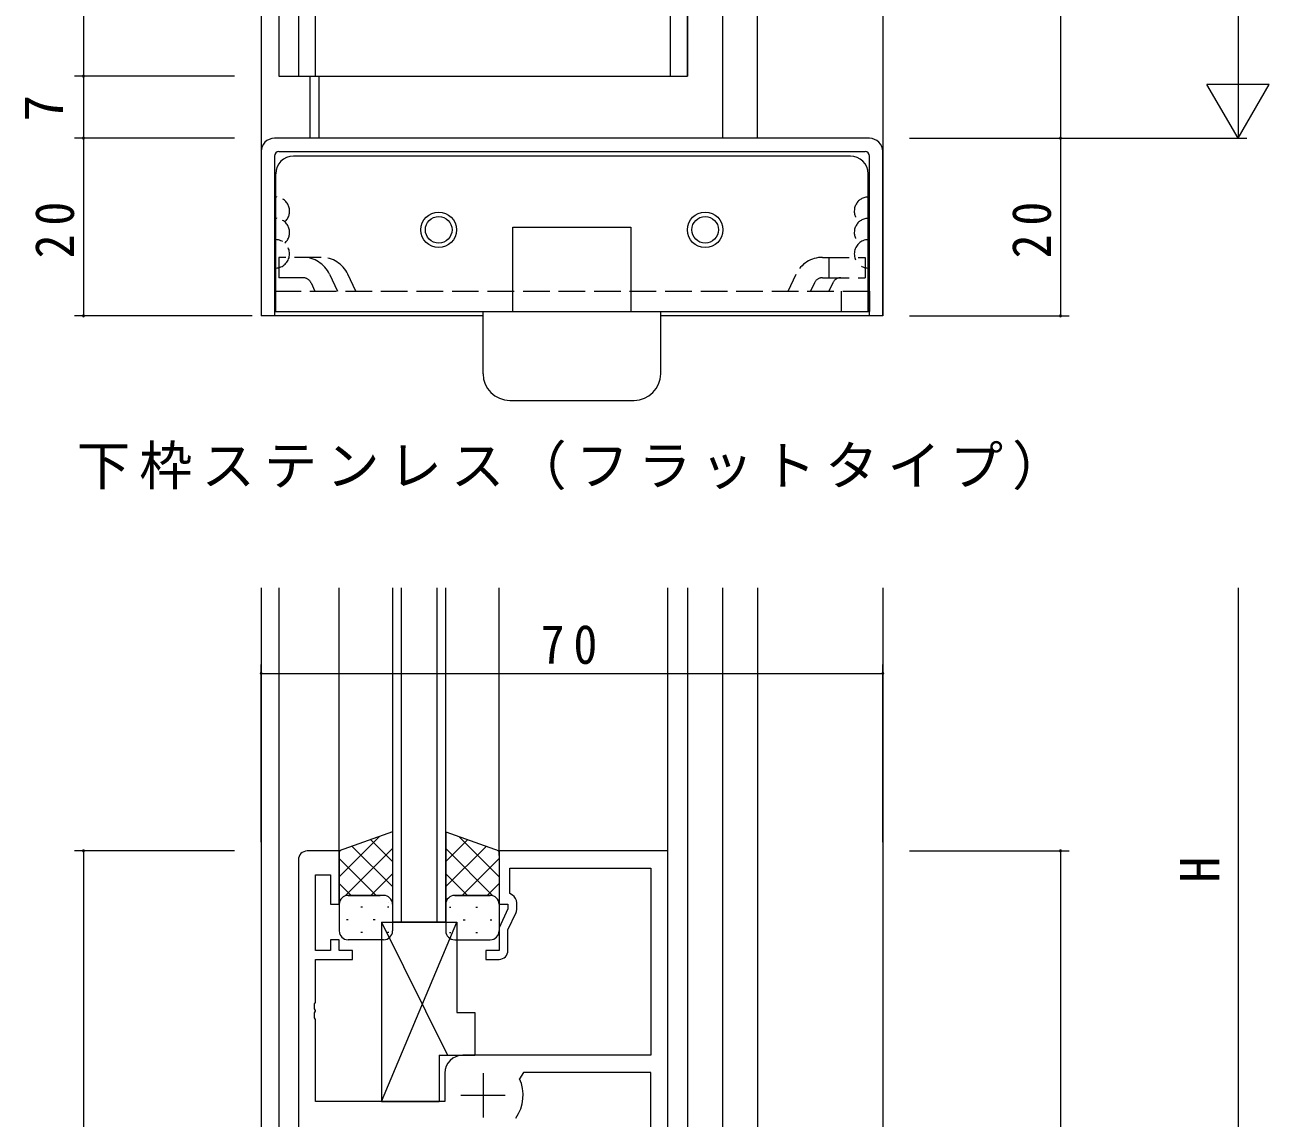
# Model space of a CAD drawing. Units: millimetres on the paper. Extents: x -397 to 397, y -282 to 282.
# Drawn here: x -235.5 to -95.4, y -122.8 to 0.2 of the extents above; entities that cross this region are included whole.
import ezdxf
from ezdxf.enums import TextEntityAlignment as Align

# ---------------------------------------------------------------- set-up
doc = ezdxf.new("R2010")
doc.units = ezdxf.units.MM
doc.linetypes.add('USER4', pattern=[4, 3, -1])
doc.layers.add('0-2_USER1', color=7, linetype='Continuous')
for name, color, linetype, lineweight in [('0-3_YKK_D', 6, 'Continuous', 18), ('0-4_YKK_11', 7, 'Continuous', 18), ('0-5_YKK_12', 2, 'Continuous', 18), ('0-6_YKK_13', 4, 'Continuous', 18)]:
    doc.layers.add(name, color=color, linetype=linetype, lineweight=lineweight)
doc.styles.add('ＭＳ ゴシック', font='')
doc.styles.get('ＭＳ ゴシック').set_extended_font_data('MS Gothic')

msp = doc.modelspace()

# ---------------------------------------------------------------- linework, layer by layer
at = {"layer": '0-3_YKK_D'}
for p, q in [((-98.908, 149.472), (-98.908, -12.528)), ((-228.908, 99.472), (-228.908, -5.528)), ((-118.908, 99.472), (-118.908, -12.528)), ((-211.908, -5.528), (-229.908, -5.528)), ((-211.908, -5.528), (-229.908, -5.528)), ((-228.908, -5.528), (-228.908, -12.528)), ((-95.408, -6.466), (-102.408, -6.466)), ((-98.908, -12.528), (-102.408, -6.466)), ((-98.908, -12.528), (-95.408, -6.466)), ((-211.908, -12.528), (-229.908, -12.528)), ((-211.908, -12.528), (-229.908, -12.528)), ((-228.908, -12.528), (-228.908, -32.528)), ((-135.908, -12.528), (-97.908, -12.528)), ((-135.908, -12.528), (-117.908, -12.528)), ((-118.908, -12.528), (-118.908, -32.528)), ((-209.908, -32.528), (-229.908, -32.528)), ((-135.908, -32.528), (-117.908, -32.528)), ((-98.908, -63.117), (-98.908, -175.76)), ((-208.908, -91.76), (-208.908, -71.76)), ((-208.908, -72.76), (-138.908, -72.76)), ((-138.908, -91.76), (-138.908, -71.76)), ((-211.908, -92.76), (-229.908, -92.76)), ((-228.908, -92.76), (-228.908, -197.76)), ((-135.908, -92.76), (-117.908, -92.76)), ((-118.908, -92.76), (-118.908, -175.76))]:
    msp.add_line(p, q, dxfattribs=at)
for centre, start, end in [((-228.908, -5.528), 90, 270), ((-228.908, -5.528), 90, 270), ((-228.908, -5.528), 270, 90), ((-228.908, -5.528), 270, 90), ((-228.908, -12.528), 90, 270), ((-228.908, -12.528), 90, 270), ((-228.908, -12.528), 270, 90), ((-228.908, -12.528), 270, 90), ((-118.908, -12.528), 90, 270), ((-118.908, -12.528), 270, 90), ((-228.908, -32.528), 90, 270), ((-228.908, -32.528), 270, 90), ((-118.908, -32.528), 90, 270), ((-118.908, -32.528), 270, 90), ((-208.908, -72.76), 0, 180), ((-208.908, -72.76), 180, 0), ((-138.908, -72.76), 0, 180), ((-138.908, -72.76), 180, 0), ((-228.908, -92.76), 90, 270), ((-228.908, -92.76), 270, 90), ((-118.908, -92.76), 90, 270), ((-118.908, -92.76), 270, 90)]:
    msp.add_arc(centre, 0.106, start, end, dxfattribs=at)
at = {"layer": '0-4_YKK_11'}
for p, q in [((-204.708, 98.472), (-204.708, -5.528)), ((-160.908, -5.528), (-160.908, 7.472)), ((-202.778, -5.528), (-202.778, 5.472)), ((-162.838, 5.472), (-162.838, -5.528)), ((-204.708, -5.528), (-202.778, -5.528)), ((-162.838, -5.528), (-160.908, -5.528)), ((-204.708, -93.76), (-204.708, -197.76)), ((-200.108, -92.76), (-203.708, -92.76)), ((-200.108, -98.76), (-200.108, -92.76)), ((-182.108, -92.76), (-182.108, -98.76)), ((-163.108, -92.76), (-182.108, -92.76)), ((-163.108, -184.76), (-163.108, -92.76)), ((-180.908, -94.69), (-165.038, -94.69)), ((-180.908, -97.56), (-180.908, -94.69)), ((-165.038, -94.69), (-165.038, -115.76)), ((-202.778, -95.46), (-201.108, -95.46)), ((-202.778, -103.96), (-202.778, -95.46)), ((-201.108, -95.46), (-201.108, -98.76)), ((-180.608, -97.734), (-180.908, -97.56)), ((-201.108, -98.76), (-200.108, -98.76)), ((-182.108, -98.76), (-181.108, -98.76)), ((-181.108, -99.26), (-182.108, -101.405)), ((-181.108, -98.76), (-181.108, -99.26)), ((-180.108, -99.26), (-180.108, -98.6)), ((-181.108, -101.627), (-180.202, -99.683)), ((-182.108, -101.405), (-182.108, -103.96)), ((-181.108, -103.96), (-181.108, -101.627)), ((-201.108, -102.76), (-201.108, -103.96)), ((-200.108, -102.76), (-201.108, -102.76)), ((-200.108, -103.96), (-200.108, -102.76)), ((-201.108, -103.96), (-202.778, -103.96)), ((-202.778, -104.96), (-198.608, -104.96)), ((-202.778, -109.802), (-202.778, -104.96)), ((-198.608, -103.96), (-200.108, -103.96)), ((-198.608, -104.96), (-198.608, -103.96)), ((-183.608, -103.96), (-183.608, -104.96)), ((-182.108, -103.96), (-183.608, -103.96)), ((-183.608, -104.96), (-182.108, -104.96)), ((-202.898, -109.985), (-202.778, -109.802)), ((-202.898, -110.535), (-202.898, -109.985)), ((-202.778, -110.719), (-202.898, -110.535)), ((-202.898, -110.985), (-202.778, -110.802)), ((-202.898, -111.535), (-202.898, -110.985)), ((-202.778, -111.719), (-202.898, -111.535)), ((-202.778, -110.802), (-202.778, -110.719)), ((-202.778, -120.96), (-202.778, -111.719)), ((-165.038, -115.76), (-186.208, -115.76)), ((-188.208, -117.76), (-188.208, -120.96)), ((-183.908, -117.76), (-183.908, -122.76)), ((-179.357, -117.69), (-179.812, -118.397)), ((-165.038, -117.69), (-179.357, -117.69)), ((-165.038, -184.83), (-165.038, -117.69)), ((-186.408, -120.26), (-181.408, -120.26)), ((-188.208, -120.96), (-202.778, -120.96))]:
    msp.add_line(p, q, dxfattribs=at)
for centre, radius, start, end in [((-203.708, -93.76), 1, 90.00001, 179.99999), ((-181.108, -98.6), 1, 359.99997, 60), ((-181.108, -99.26), 1, 335.00003, 0.00001), ((-182.108, -103.96), 1, 270.00001, 359.99999), ((-186.208, -117.76), 2, 90.00001, 179.99999), ((-183.908, -120.26), 4.5, 325.15008, 24.45637)]:
    msp.add_arc(centre, radius, start, end, dxfattribs=at)
at = {"layer": '0-5_YKK_12'}
for p, q in [((-208.908, 149.472), (-208.908, -32.528)), ((-160.908, 149.472), (-160.908, -5.528)), ((-153.008, -12.528), (-153.008, 149.472)), ((-138.908, 149.472), (-138.908, -32.528)), ((-203.408, -5.528), (-203.408, -12.528)), ((-202.408, -5.528), (-202.408, -12.528)), ((-202.408, -12.528), (-203.408, -12.528)), ((-183.908, -32.528), (-208.908, -32.528)), ((-138.908, -32.528), (-163.908, -32.528)), ((-208.908, -63.117), (-208.908, -230.76)), ((-206.908, -63.117), (-206.908, -197.76)), ((-200.108, -93.26), (-200.108, -63.117)), ((-194.108, -63.117), (-194.108, -100.76)), ((-193.108, -100.76), (-193.108, -63.117)), ((-189.108, -63.117), (-189.108, -100.76)), ((-188.108, -100.76), (-188.108, -63.117)), ((-182.108, -93.26), (-182.108, -63.117)), ((-163.108, -93.06), (-163.108, -63.117)), ((-160.908, -63.117), (-160.908, -197.76)), ((-156.908, -187.76), (-156.908, -63.117)), ((-153.008, -63.117), (-153.008, -178.071)), ((-138.908, -63.117), (-138.908, -230.76)), ((-188.108, -100.76), (-194.108, -100.76))]:
    msp.add_line(p, q, dxfattribs=at)
for points in [[(-206.908, 149.472), (-206.908, -5.528), (-160.908, -5.528)], [(-153.008, -12.528), (-156.908, -12.528), (-156.908, 149.472)]]:
    msp.add_lwpolyline(points, dxfattribs=at)
at = {"layer": '0-6_YKK_13'}
for p, q in [((-140.408, -12.528), (-207.408, -12.528)), ((-208.908, -14.028), (-208.908, -32.528)), ((-207.408, -14.528), (-207.408, -32.528)), ((-206.908, -14.028), (-140.908, -14.028)), ((-142.558, -14.528), (-205.258, -14.528)), ((-140.408, -32.528), (-140.408, -14.528)), ((-138.908, -32.528), (-138.908, -14.028)), ((-207.258, -32.028), (-207.258, -16.528)), ((-140.558, -32.028), (-140.558, -16.528)), ((-180.558, -22.528), (-167.258, -22.528)), ((-180.558, -32.028), (-180.558, -22.528)), ((-167.258, -22.528), (-167.258, -32.028)), ((-207.408, -32.028), (-140.408, -32.028)), ((-207.258, -32.028), (-180.558, -32.028)), ((-183.908, -39.028), (-183.908, -32.028)), ((-167.258, -32.028), (-140.558, -32.028)), ((-163.908, -39.028), (-163.908, -32.028)), ((-207.408, -32.528), (-208.908, -32.528)), ((-138.908, -32.528), (-140.408, -32.528)), ((-180.908, -42.028), (-166.908, -42.028)), ((-194.108, -90.617), (-200.108, -92.76)), ((-194.108, -90.617), (-194.108, -98.76)), ((-188.108, -90.617), (-188.108, -98.76)), ((-188.108, -90.617), (-182.108, -92.76)), ((-200.108, -95.669), (-195.584, -91.144)), ((-194.108, -96.775), (-198.645, -92.238)), ((-194.108, -93.946), (-196.561, -91.493)), ((-188.108, -93.946), (-185.655, -91.493)), ((-188.108, -96.775), (-183.571, -92.238)), ((-182.108, -95.669), (-186.633, -91.144)), ((-200.108, -92.841), (-199.983, -92.716)), ((-200.108, -92.76), (-200.108, -98.76)), ((-195.951, -97.76), (-200.108, -93.603)), ((-199.421, -97.811), (-194.108, -92.497)), ((-182.795, -97.811), (-188.108, -92.497)), ((-186.265, -97.76), (-182.108, -93.603)), ((-182.108, -92.841), (-182.233, -92.716)), ((-182.108, -92.76), (-182.108, -98.76)), ((-198.779, -97.76), (-200.108, -96.432)), ((-196.543, -97.76), (-194.108, -95.326)), ((-185.674, -97.76), (-188.108, -95.326)), ((-183.437, -97.76), (-182.108, -96.432)), ((-195.108, -97.76), (-199.108, -97.76)), ((-199.108, -97.76), (-195.508, -97.76)), ((-187.108, -97.76), (-183.108, -97.76)), ((-183.108, -97.76), (-187.108, -97.76)), ((-200.108, -98.497), (-200.058, -98.447)), ((-200.108, -98.76), (-200.108, -101.76)), ((-197.49, -99.095), (-197.69, -99.095)), ((-194.508, -99.095), (-194.66, -99.095)), ((-194.526, -98.572), (-194.508, -98.554)), ((-194.108, -98.76), (-194.108, -101.76)), ((-188.108, -98.76), (-188.108, -101.76)), ((-187.69, -98.572), (-187.708, -98.554)), ((-187.708, -99.095), (-187.557, -99.095)), ((-184.727, -99.095), (-184.527, -99.095)), ((-182.108, -98.497), (-182.158, -98.447)), ((-182.108, -98.76), (-182.108, -101.76)), ((-199.105, -100.51), (-199.305, -100.51)), ((-196.075, -100.51), (-196.275, -100.51)), ((-195.358, -100.76), (-187.932, -115.76)), ((-195.358, -120.96), (-186.858, -100.76)), ((-195.358, -100.76), (-186.858, -100.76)), ((-195.358, -100.76), (-195.358, -120.96)), ((-186.858, -100.76), (-186.858, -110.96)), ((-186.142, -100.51), (-185.942, -100.51)), ((-183.112, -100.51), (-182.912, -100.51)), ((-197.49, -101.925), (-197.69, -101.925)), ((-194.522, -101.925), (-194.66, -101.925)), ((-187.695, -101.925), (-187.557, -101.925)), ((-184.727, -101.925), (-184.527, -101.925)), ((-195.108, -102.76), (-199.108, -102.76)), ((-187.108, -102.76), (-183.108, -102.76)), ((-186.858, -110.96), (-184.858, -110.96)), ((-184.858, -110.96), (-184.858, -115.76)), ((-188.858, -115.76), (-184.858, -115.76)), ((-188.858, -115.76), (-188.858, -120.96)), ((-195.358, -120.96), (-188.858, -120.96))]:
    msp.add_line(p, q, dxfattribs=at)
at = {"layer": '0-6_YKK_13', "linetype": 'USER4'}
for p, q in [((-202.127, -25.928), (-206.908, -25.928)), ((-206.908, -25.928), (-206.908, -28.228)), ((-145.69, -25.928), (-140.908, -25.928)), ((-144.965, -25.928), (-144.965, -28.228)), ((-140.908, -25.928), (-140.908, -28.228)), ((-201.207, -27.815), (-200.302, -29.728)), ((-198.239, -29.728), (-199.144, -27.815)), ((-149.578, -29.728), (-148.672, -27.815)), ((-204.19, -28.228), (-206.908, -28.228)), ((-203.286, -28.8), (-202.847, -29.728)), ((-146.593, -28.8), (-147.033, -29.728)), ((-145.69, -28.228), (-140.908, -28.228)), ((-144.53, -28.8), (-144.97, -29.728)), ((-207.408, -29.728), (-140.408, -29.728)), ((-207.408, -29.728), (-207.408, -32.028)), ((-143.584, -29.728), (-143.584, -32.028)), ((-140.408, -29.728), (-140.408, -32.028))]:
    msp.add_line(p, q, dxfattribs=at)
at = {"layer": '0-6_YKK_13'}
for centre, radius in [((-188.908, -22.828), 2), ((-158.908, -22.828), 2), ((-188.908, -22.828), 1.5), ((-158.908, -22.828), 1.5)]:
    msp.add_circle(centre, radius, dxfattribs=at)
for centre, radius, start, end in [((-207.408, -14.028), 1.5, 90, 180), ((-140.408, -14.028), 1.5, 360, 90), ((-206.908, -14.528), 0.5, 90, 180), ((-205.258, -16.528), 2, 90, 180), ((-142.558, -16.528), 2, 360, 90), ((-140.908, -14.528), 0.5, 360, 90), ((-207.301, -20.731), 1.6, 83.08039, 90.00044), ((-140.515, -20.731), 1.6, 89.99956, 96.91945), ((-207.301, -23.131), 1.6, 83.07687, 90.00044), ((-140.515, -23.131), 1.6, 89.99956, 96.92297), ((-207.301, -25.531), 1.6, 83.07731, 90), ((-140.515, -25.531), 1.6, 90, 96.92253), ((-207.301, -25.531), 1.6, 266.16003, 276.92269), ((-140.515, -25.531), 1.6, 263.07747, 273.84013), ((-180.908, -39.028), 3, 180, 270), ((-166.908, -39.028), 3, 270, 0), ((-199.108, -98.76), 1, 90, 180), ((-199.108, -98.76), 1, 90, 179.9999), ((-195.108, -98.76), 1, 0, 90), ((-187.108, -98.76), 1, 90, 180), ((-183.108, -98.76), 1, 0, 90), ((-183.108, -98.76), 1, 0.0001, 90), ((-199.108, -101.76), 1, 180, 270), ((-195.108, -101.76), 1, 270, 0), ((-187.108, -101.76), 1, 180, 270), ((-183.108, -101.76), 1, 270, 0)]:
    msp.add_arc(centre, radius, start, end, dxfattribs=at)
at = {"layer": '0-6_YKK_13', "linetype": 'USER4'}
for centre, radius, start, end in [((-207.301, -20.731), 1.6, 311.40683, 83.08039), ((-140.515, -20.731), 1.6, 96.91945, 228.59317), ((-207.301, -23.131), 1.6, 311.40963, 83.07687), ((-140.515, -23.131), 1.6, 96.92297, 228.59037), ((-207.301, -25.531), 1.6, 276.92269, 83.07731), ((-140.515, -25.531), 1.6, 96.92253, 263.07747), ((-204.19, -29.228), 3.3, 25.33761, 90), ((-202.127, -29.228), 3.3, 25.33761, 90), ((-145.69, -29.228), 3.3, 90, 154.66239), ((-204.19, -29.228), 1, 25.33761, 90), ((-145.69, -29.228), 1, 90, 154.66239), ((-143.627, -29.228), 1, 90, 154.66239)]:
    msp.add_arc(centre, radius, start, end, dxfattribs=at)

# ---------------------------------------------------------------- texts
at = {"layer": '0-2_USER1', "insert": (-229.649, -52.144), "char_height": 4.399, "attachment_point": 7, "style": 'ＭＳ ゴシック'}
msp.add_mtext('\\T1.17;下枠ステンレス（フラットタイプ）', dxfattribs=at)
at = {"layer": '0-3_YKK_D', "color": 7, "style": 'ＭＳ ゴシック'}
for s, p in [('7', (-229.908, -10.628)), ('H', (-99.708, -96.36))]:
    msp.add_text(s, height=4.399, rotation=90, dxfattribs=at).set_placement(p, align=Align.BOTTOM_LEFT)
at = {"layer": '0-3_YKK_D', "color": 7, "char_height": 4.399, "attachment_point": 7, "rotation": 90, "style": 'ＭＳ ゴシック'}
for insert in [(-229.908, -26.048), (-119.908, -26.048)]:
    msp.add_mtext('\\T1.37;\\W0.9;20', dxfattribs=dict(at, insert=insert))
at = {"layer": '0-3_YKK_D', "color": 7, "insert": (-177.428, -71.76), "char_height": 4.399, "attachment_point": 7, "style": 'ＭＳ ゴシック'}
msp.add_mtext('\\T1.37;\\W0.9;70', dxfattribs=at)

doc.saveas('drawing.dxf')
